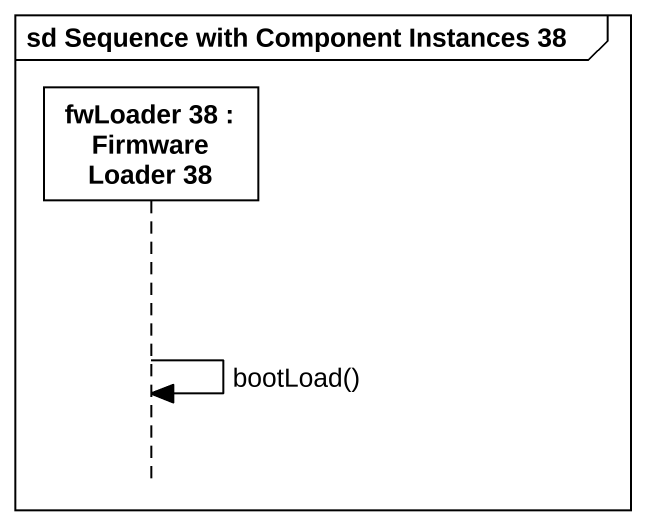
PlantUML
@startuml
mainframe sd Sequence with Component Instances 38
hide footbox
participant "fwLoader 38 : Firmware Loader 38" as fwLoader_38

fwLoader_38 -> fwLoader_38 : bootLoad()
@enduml
